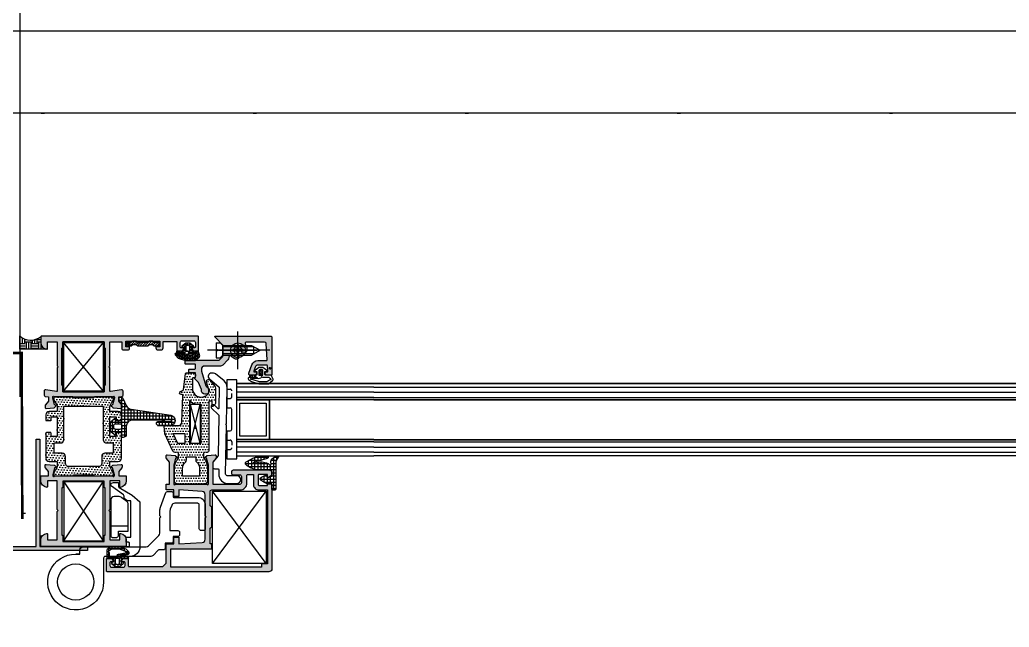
# Model space of a CAD drawing. Header units: inches. Extents: x 21 to 32698, y 13 to 3712.
# Drawn here: x 9465.72 to 9495.81, y 2566.44 to 2584.93 of the extents above; entities that cross this region are included whole.
import ezdxf

# ---------------------------------------------------------------- set-up
doc = ezdxf.new("R2010")
doc.units = ezdxf.units.IN
doc.header["$MEASUREMENT"] = 0
doc.set_wipeout_variables(frame=1)
for name, pattern in [('ACANSTGB', [0.354331, 0.15748, -0.03937, 0.03937, -0.03937, 0.03937, -0.03937]), ('AM_ISO08W050', [18, 12, -1.5, 3, -1.5]), ('AM_ISO08W050x2', [9, 6, -0.75, 1.5, -0.75]), ('DOT', [6.35, 0, -6.35]), ('HIDDEN', [9.525, 6.35, -3.175]), ('IMPORT-HIDDEN2', [47.625, 31.75, -15.875])]:
    doc.linetypes.add(name, pattern=pattern)
for name, color, linetype, lineweight in [('Z_MİM_-KM-BEAM-RAY', 8, 'DOT', 25), ('Z_MİM_-KM-GLAZ', 8, 'Continuous', 25), ('Z_MİM_-KM-RAY-1', 8, 'IMPORT-HIDDEN2', 25), ('Z_MİM_-KM-WALL-PL', 8, 'Continuous', 25), ('Z_MİM_-KM-WALL-PLASTER', 8, 'Continuous', 25), ('Z_MİM_1', 8, 'Continuous', 25), ('Z_MİM_aksesuar_k', 8, 'Continuous', 25), ('Z_MİM_AM_4N', 8, 'Continuous', 25), ('Z_MİM_AM_7N', 8, 'AM_ISO08W050', 25), ('Z_MİM_fitiller_k', 8, 'Continuous', 25), ('Z_MİM_hatch_k', 8, 'Continuous', 25), ('Z_MİM_mennteşe_k', 8, 'Continuous', 25), ('Z_MİM_MYM_MEMBRAN_', 8, 'HIDDEN', 25), ('Z_MİM_PROFIL', 8, 'Continuous', 25), ('Z_MİM_yazı_numara_k', 8, 'Continuous', 25)]:
    doc.layers.add(name, color=color, linetype=linetype, lineweight=lineweight)

# ---------------------------------------------------------------- blocks, each defined once
blk = doc.blocks.new('*U77')
blk.add_wipeout([(160, -25), (160, 16.5), (0, 16.5), (0, -25)])
h = blk.add_hatch()
h.set_pattern_fill('EARTH', color=256, scale=0.03, angle=-90)
h.set_pattern_definition([(270, (-66260.89363, 147327.28475), (0.1905, -0.1905), [0.1905, -0.1905]), (270, (-66260.82219, 147327.28475), (0.1905, -0.1905), [0.1905, -0.1905]), (270, (-66260.75075, 147327.28475), (0.1905, -0.1905), [0.1905, -0.1905]), (360, (-66260.72694, 147327.26094), (0.1905, 0.1905), [0.1905, -0.1905]), (360, (-66260.72694, 147327.1895), (0.1905, 0.1905), [0.1905, -0.1905]), (360, (-66260.72694, 147327.11806), (0.1905, 0.1905), [0.1905, -0.1905])])
edge = h.paths.add_edge_path()
edge.add_arc((4.662, -6.804), 0.02, 135, 180)
edge.add_line((4.642, -6.804), (4.642, -6.986))
edge.add_arc((4.842, -6.986), 0.2, 180, 255.6877)
edge.add_line((4.793, -7.179), (4.003, -7.179))
edge.add_line((4.003, -7.179), (4.003, -6.777))
edge.add_arc((4.333, -6.426), 0.482, 226.819, 310.9162)
h = blk.add_hatch()
h.set_pattern_fill('ANSI31', color=256, scale=0.016667, angle=90, style=0)
h.set_pattern_definition([(225, (53.624715, 43.97109), (-0.037417734, 0.037417734), [])])
h.paths.add_polyline_path([(7.242, -6.979), (7.242, -7.079), (7.392, -7.079), (7.442, -7.039), (7.542, -7.039), (7.592, -7.079), (7.892, -7.079), (7.942, -7.039), (8.042, -7.039), (8.092, -7.079), (8.242, -7.079), (8.242, -6.979), (8.092, -6.979), (8.042, -6.939), (7.942, -6.939), (7.892, -6.979), (7.592, -6.979), (7.542, -6.939), (7.442, -6.939), (7.392, -6.979)])
at = {"layer": 'Z_MİM_fitiller_k'}
h = blk.add_hatch(dxfattribs=at)
h.set_pattern_fill('NET', color=256, scale=0.03, style=0)
h.set_pattern_definition([(360, (-28.46501, -112.98879), (0, 0.09525), []), (90, (-28.46501, -112.98879), (-0.09525, 0), [])])
h.paths.add_polyline_path([(8.593, -9.192, -0.938467), (8.568, -9.504), (8.221, -9.504, -1), (8.221, -9.377), (8.411, -9.357), (8.586, -9.375, 1.05449), (8.592, -9.316), (8.41, -9.335, -0.025541), (8.39, -9.336), (7.442, -9.336, 0.414214), (7.242, -9.536), (7.242, -9.765, -0.414214), (7.142, -9.865), (7.112, -9.865, -0.414214), (7.092, -9.845), (7.092, -9.735, 0.392414), (7.074, -9.715, 0.010057), (7.072, -9.714), (6.952, -9.714, 0.079637), (6.946, -9.715), (6.912, -9.715), (6.912, -9.766, -0.612814), (6.881, -9.783), (6.797, -9.712, -0.219402), (6.762, -9.636), (6.762, -9.433, -0.219402), (6.797, -9.357), (6.881, -9.286, -0.612814), (6.912, -9.302), (6.912, -9.353), (6.946, -9.353, 0.07964), (6.952, -9.354), (7.072, -9.354, 0.414214), (7.092, -9.334), (7.092, -8.983, 0.317837), (7.112, -8.954), (7.112, -8.895, 0.175452), (7.105, -8.876), (7.092, -8.86), (7.092, -8.858, 0.175452), (7.069, -8.794), (7.027, -8.743, -0.175452), (7.022, -8.73), (7.022, -8.656, -0.414214), (7.042, -8.636), (7.057, -8.636, -0.293333), (7.148, -8.694), (7.239, -8.893, 0.252372), (7.391, -9.007)])
h.paths.add_polyline_path([(7.037, -9.447), (6.925, -9.447, 0.414213), (6.86, -9.512), (6.86, -9.512), (6.86, -9.556, 0.414214), (6.925, -9.621), (7.037, -9.621, 0.414213), (7.102, -9.556), (7.102, -9.512, 0.414214)], flags=16)
h = blk.add_hatch(dxfattribs=at)
h.set_pattern_fill('NET', color=256, scale=0.03, style=0)
h.set_pattern_definition([(360, (-59.56336, -46.80462), (0, 0.09525), []), (90, (-59.56336, -46.80462), (-0.09525, 0), [])])
h.paths.add_polyline_path([(11.504, -10.64, -0.136845), (11.596, -10.695, 0.776158), (11.647, -10.667, -0.177279), (11.659, -10.53), (11.799, -10.427, -0.088217), (11.805, -10.424), (11.816, -10.424, -0.033998), (11.818, -10.425), (11.856, -10.442, -0.452425), (11.865, -10.47), (11.792, -10.59), (11.792, -11.414, -0.414214), (11.732, -11.474), (11.692, -11.474, -0.414214), (11.672, -11.454), (11.672, -11.274), (11.518, -11.274, -0.131652), (11.508, -11.272), (11.345, -11.178, -0.604052), (11.35, -11.072), (11.473, -11.013, -0.442426), (11.501, -11.024), (11.523, -11.087, 0.440011), (11.551, -11.098), (11.661, -11.047, 0.291473), (11.672, -11.029), (11.672, -10.874, 0.414214), (11.652, -10.854), (11.226, -10.854, -0.046127), (11.207, -10.853, -0.130851), (10.887, -10.7, -0.464272), (10.887, -10.608), (11.021, -10.532, -0.11389), (11.322, -10.44), (11.519, -10.426, -0.874771), (11.535, -10.504), (11.115, -10.629, 2.027799), (11.119, -10.649), (11.326, -10.612, -0.109518), (11.412, -10.616)])
at = {"layer": 'Z_MİM_hatch_k'}
h = blk.add_hatch(dxfattribs=at)
h.set_pattern_fill('NET3', color=256, scale=0.025, angle=90, style=0)
h.set_pattern_definition([(90, (-377.95019, -41.75843), (-0.079375, 0), []), (150, (-377.95019, -41.75843), (-0.0396875, -0.068740766), []), (210, (-377.95019, -41.75843), (0.0396875, -0.068740766), [])])
h.paths.add_polyline_path([(9.332, -7.521), (9.039, -7.523), (8.817, -7.449), (8.731, -7.359, -1.195775), (8.788, -7.298, -0.242322), (8.767, -7.257, -0.414214), (8.787, -7.237), (8.987, -7.237), (8.987, -7.127), (8.947, -7.127, -0.715976), (8.935, -7.091), (9.052, -7.001, -0.165518), (9.064, -6.997), (9.161, -6.997, -0.165518), (9.173, -7.001), (9.289, -7.091, -0.715976), (9.277, -7.127), (9.237, -7.127), (9.237, -7.237), (9.417, -7.237, -0.414214), (9.437, -7.257), (9.474, -7.38, -0.230034), (9.454, -7.42)])
h.paths.add_polyline_path([(9.071, -7.335, -2.287639), (9.152, -7.293, 0.664495), (9.118, -7.307), (9.118, -7.328, -0.376032)], flags=16)
h.paths.add_polyline_path([(9.085, -7.066), (9.047, -7.09), (9.047, -7.237), (9.177, -7.237), (9.177, -7.09), (9.139, -7.066, 0.292354)], flags=16)
h = blk.add_hatch(dxfattribs=at)
h.set_pattern_fill('NET3', color=256, scale=0.025, angle=90, style=0)
h.set_pattern_definition([(90, (-378.75496, -42.79575), (-0.079375, 0), []), (150, (-378.75496, -42.79575), (-0.0396875, -0.068740766), []), (210, (-378.75496, -42.79575), (0.0396875, -0.068740766), [])])
h.paths.add_polyline_path([(11.009, -7.974), (11.205, -7.994, -1.101917), (11.2, -8.044), (11.036, -8.044, -0.411763), (10.989, -7.994, -0.405658)])
h.paths.add_polyline_path([(11.522, -8.16, 0.177462), (11.554, -8.148), (11.589, -8.118, -0.135959), (11.637, -8.103, 1.955512), (11.635, -8.095), (11.633, -8.092, -0.633838), (11.643, -8.095, -0.463847), (11.641, -8.103, 0.146482), (11.589, -8.118), (11.54, -8.16)], flags=17)
h.paths.add_polyline_path([(11.307, -7.803), (11.269, -7.828), (11.269, -7.974), (11.399, -7.974), (11.399, -7.828), (11.361, -7.803, 0.292354)], flags=17)
h = blk.add_hatch(dxfattribs=at)
h.set_pattern_fill('DOTS', color=256, scale=0.05, style=0)
h.set_pattern_definition([(360, (-34.548796, -103.00683), (0.0396875, 0.079375), [0, -0.079375])])
h.paths.add_polyline_path([(9.712, -11.184, -0.414214), (9.612, -11.284), (8.812, -11.284, -0.414214), (8.712, -11.184), (8.712, -10.814, -0.178739), (8.832, -10.489), (8.832, -10.326), (8.697, -10.314, -0.267949), (8.656, -10.286), (8.41, -9.758), (8.394, -9.526, -0.434812), (8.414, -9.504), (8.929, -9.504), (8.932, -9.411, 0.017432), (8.932, -9.404), (8.961, -8.587, 0.450467), (8.941, -8.564), (8.911, -8.564, -0.791418), (8.888, -8.47), (8.981, -8.423), (9.042, -7.922, -0.378866), (9.062, -7.904), (9.292, -7.904, -1.732051), (9.249, -7.979, 0.300347), (9.252, -8.034), (9.252, -8.328, 0.891613), (9.766, -8.476), (9.681, -8.181, -0.810647), (9.784, -8.126), (9.929, -8.298, -0.176327), (9.952, -8.362), (9.952, -8.764), (9.752, -8.764), (9.752, -10.266, -0.388879), (9.707, -10.316), (9.592, -10.326), (9.592, -10.489, -0.178739), (9.712, -10.814)])
h.paths.add_polyline_path([(9.352, -10.454), (9.352, -10.595, -0.255924), (9.472, -10.814), (9.472, -11.044), (8.952, -11.044), (8.952, -10.814, -0.255924), (9.072, -10.595), (9.072, -10.454)], flags=16)
h.paths.add_polyline_path([(9.512, -10.054), (9.512, -8.854), (9.355, -8.854, -0.105295), (9.172, -8.746), (9.172, -10.054)], flags=16)
h.paths.add_polyline_path([(9.022, -10.054), (9.022, -9.744), (8.669, -9.744), (8.813, -10.054)], flags=16)
h = blk.add_hatch(dxfattribs=at)
h.set_pattern_fill('DOTS', color=256, scale=0.05, angle=60, style=0)
h.set_pattern_definition([(60, (-465.87709, -90.20844), (-0.048897016, 0.074057883), [0, -0.079375])])
h.paths.add_polyline_path([(6.848, -10.951, -0.131652), (6.852, -10.966), (6.852, -10.994, -0.414214), (6.812, -11.034), (6.272, -11.034), (6.242, -11.004), (5.642, -11.004), (5.612, -11.034), (5.072, -11.034, -0.414214), (5.032, -10.994), (5.032, -10.966, -0.131652), (5.036, -10.951), (5.092, -10.854), (5.126, -10.795, 0.131652), (5.142, -10.735), (5.142, -10.614, 0.414214), (5.122, -10.594), (4.892, -10.594, -0.414214), (4.792, -10.494), (4.792, -9.75, -0.236068), (4.812, -9.714), (4.932, -9.714, -0.414214), (4.952, -9.734), (4.952, -9.834), (5.142, -9.834), (5.142, -9.534), (5.142, -9.234), (4.952, -9.234), (4.952, -9.334, -0.414214), (4.932, -9.354), (4.812, -9.354, -0.414214), (4.792, -9.334), (4.792, -9.174, -0.414214), (4.892, -9.074), (5.122, -9.074, 0.414214), (5.142, -9.054), (5.142, -8.934, 0.131652), (5.126, -8.874), (5.092, -8.814), (5.036, -8.718, -0.131652), (5.032, -8.703), (5.032, -8.674, -0.414214), (5.072, -8.634), (5.612, -8.634), (5.642, -8.664), (6.242, -8.664), (6.272, -8.634), (6.812, -8.634, -0.414214), (6.852, -8.674), (6.852, -8.703, -0.131652), (6.848, -8.718), (6.793, -8.814), (6.758, -8.874, 0.131652), (6.742, -8.934), (6.742, -9.054, 0.414214), (6.762, -9.074), (6.992, -9.074, -0.414214), (7.092, -9.174), (7.092, -9.334, -0.414214), (7.072, -9.354), (6.952, -9.354, -0.414214), (6.932, -9.334), (6.932, -9.234), (6.742, -9.234), (6.742, -9.534), (6.742, -9.834), (6.932, -9.834), (6.932, -9.734, -0.414214), (6.952, -9.714), (7.072, -9.714, -0.236068), (7.092, -9.75), (7.092, -10.494, -0.414214), (6.992, -10.594), (6.762, -10.594, 0.414214), (6.742, -10.614), (6.742, -10.735, 0.131652), (6.758, -10.795), (6.793, -10.854)])
h.paths.add_polyline_path([(6.392, -10.754, 0.414214), (6.492, -10.654), (6.492, -10.444, -0.414214), (6.592, -10.344), (6.822, -10.344, 0.414214), (6.842, -10.324), (6.842, -10.054, 0.414214), (6.822, -10.034), (6.642, -10.034, -0.414214), (6.542, -9.934), (6.542, -8.934, 0.414214), (6.522, -8.914), (5.362, -8.914, 0.414214), (5.342, -8.934), (5.342, -9.934, -0.414214), (5.242, -10.034), (5.062, -10.034, 0.414214), (5.042, -10.054), (5.042, -10.324, 0.414214), (5.062, -10.344), (5.292, -10.344, -0.414214), (5.392, -10.444), (5.392, -10.654, 0.414214), (5.492, -10.754)], flags=16)
h = blk.add_hatch(color=256, dxfattribs=at)
h.paths.add_polyline_path([(8.452, -11.444, 0.414214), (8.472, -11.464), (8.692, -11.464), (8.692, -11.664), (8.842, -11.664), (8.842, -11.464), (9.549, -11.509, -0.396047), (9.642, -11.608), (9.642, -12.254), (9.672, -12.284), (9.642, -12.314), (9.642, -12.96, -0.396047), (9.549, -13.06), (8.842, -13.104), (8.842, -12.904), (8.692, -12.904), (8.692, -13.104), (8.472, -13.104, 0.414214), (8.452, -13.124), (8.452, -13.694), (8.365, -13.782, -0.200592), (8.336, -13.794), (7.322, -13.794, -0.414214), (7.302, -13.774), (7.302, -13.554), (7.166, -13.554, 0.312902), (7.119, -13.587), (7.104, -13.627, 0.523343), (7.122, -13.654), (7.182, -13.654, -0.414214), (7.202, -13.674), (7.202, -13.764, -0.414214), (7.152, -13.814), (6.792, -13.814, -0.414214), (6.742, -13.764), (6.742, -13.674, -0.414214), (6.762, -13.654), (6.822, -13.654, 0.523343), (6.841, -13.627), (6.826, -13.587, 0.312902), (6.779, -13.554), (6.667, -13.554), (6.642, -13.554), (6.642, -13.934, 0.414214), (6.662, -13.954), (11.572, -13.954, 0.414214), (11.672, -13.854), (11.672, -11.294, 0.414214), (11.652, -11.274), (11.552, -11.274, 0.414214), (11.532, -11.294), (11.532, -11.324), (11.272, -11.324, -0.414214), (11.252, -11.304), (11.252, -11.014, -0.414214), (11.272, -10.994), (11.532, -10.994), (11.532, -11.064, 0.57735), (11.562, -11.082), (11.662, -11.024, 0.267949), (11.672, -11.007), (11.672, -10.954, 0.414214), (11.572, -10.854), (10.502, -10.854, 0.414214), (10.452, -10.904), (10.452, -10.964, 0.414214), (10.502, -11.014), (10.702, -11.014, -0.414214), (10.752, -11.064), (10.752, -11.234, -0.414214), (10.702, -11.284), (9.872, -11.284), (9.872, -10.614), (9.965, -10.503, 0.175452), (9.972, -10.484), (9.972, -10.424, 0.440011), (9.94, -10.395), (9.699, -10.416, 0.176327), (9.687, -10.421), (9.648, -10.46, 0.573146), (9.657, -10.494), (9.685, -10.501), (9.742, -10.714), (9.742, -11.274, -0.843039), (9.684, -11.284), (8.741, -11.284, -0.843039), (8.682, -11.274), (8.682, -10.714), (8.739, -10.501), (8.768, -10.494, 0.573146), (8.777, -10.46), (8.738, -10.421, 0.176327), (8.725, -10.416), (8.485, -10.395, 0.440011), (8.452, -10.424), (8.452, -10.484, 0.175452), (8.459, -10.503), (8.552, -10.614), (8.552, -11.284), (8.472, -11.284, 0.414214), (8.452, -11.304)])
h.paths.add_polyline_path([(11.532, -11.464), (11.532, -13.714), (11.352, -13.714), (11.352, -13.814), (8.592, -13.814), (8.592, -13.254), (9.792, -13.254), (9.842, -13.254), (9.842, -13.104), (9.792, -13.104), (9.792, -12.624), (9.842, -12.584), (9.842, -11.984), (9.792, -11.944), (9.792, -11.514, -0.414214), (9.842, -11.464), (10.702, -11.464, 0.414214), (10.912, -11.254), (10.912, -11.014, -0.414214), (10.932, -10.994), (11.112, -10.994), (11.112, -11.304, 0.414214), (11.272, -11.464)], flags=16)
h = blk.add_hatch(dxfattribs=at)
h.set_pattern_fill('NET', color=256, scale=0.03, style=0)
h.set_pattern_definition([(360, (-58.47937, -43.57952), (0, 0.09525), []), (90, (-58.47937, -43.57952), (-0.09525, 0), [])])
h.paths.add_polyline_path([(7.093, -13.469), (7.288, -13.432, 0.594487), (7.315, -13.349), (7.236, -13.265), (7.044, -13.199), (6.752, -13.201), (6.663, -13.277, 0.218314), (6.646, -13.315), (6.646, -13.534, 0.414214), (6.666, -13.554), (6.826, -13.554, -0.414214), (6.846, -13.574), (6.846, -13.665), (6.806, -13.665, 0.715976), (6.794, -13.701), (6.91, -13.79, 0.165518), (6.923, -13.794), (7.019, -13.794, 0.165518), (7.032, -13.79), (7.148, -13.701, 0.715976), (7.136, -13.665), (7.096, -13.665), (7.096, -13.574, -0.414214), (7.116, -13.554), (7.296, -13.554, 0.414214), (7.316, -13.534, 0.414214), (7.266, -13.484), (7.105, -13.484, 0.196262), (7.07, -13.499, -1.871962), (7.064, -13.466, 0.148726)])
h.paths.add_polyline_path([(6.906, -13.574), (6.906, -13.69, 0.255859), (6.915, -13.707), (6.944, -13.725, 0.292354), (6.998, -13.725), (7.027, -13.707, 0.255859), (7.036, -13.69), (7.036, -13.574, 0.414214), (7.016, -13.554), (6.926, -13.554, 0.414214)], flags=16)
h.paths.add_polyline_path([(6.897, -13.484, -0.196262), (6.932, -13.499, 0.664495), (6.966, -13.484), (6.966, -13.463, -0.360529), (7.006, -13.414), (7.205, -13.377, -0.267949), (7.224, -13.383, 1.211391), (7.249, -13.352), (7.197, -13.326), (7.032, -13.269), (6.796, -13.271, 0.177462), (6.764, -13.283), (6.747, -13.297, -0.175046), (6.716, -13.309, 0.629075), (6.704, -13.334, -0.175045), (6.716, -13.366), (6.716, -13.484)], flags=16)
at = {"layer": 'Z_MİM_PROFIL'}
h = blk.add_hatch(color=256, dxfattribs=at)
h.paths.add_polyline_path([(4.842, -7.164, -0.447214), (4.82, -7.184, -0.381966), (4.642, -6.986), (4.642, -6.804, -0.414214), (4.662, -6.784), (9.422, -6.784, -0.414214), (9.442, -6.804), (9.442, -7.234), (9.306, -7.234, -0.746966), (9.278, -7.142, 0.236898), (9.262, -7.134), (9.342, -7.134), (9.342, -6.924), (8.882, -6.924), (8.882, -7.134), (8.962, -7.134, -4.221222), (8.946, -7.142, -0.746966), (8.919, -7.234), (8.782, -7.234), (8.782, -6.944), (8.362, -6.944), (8.362, -7.144, -0.742955), (8.252, -7.178, -1.074745), (8.158, -7.104), (8.262, -7.104), (8.262, -6.934), (7.222, -6.934), (7.222, -7.104), (7.327, -7.104, -0.648232), (7.282, -7.204), (7.162, -7.204, -0.414214), (7.102, -7.144), (7.102, -6.954), (6.742, -6.954), (6.742, -7.684), (6.712, -7.714), (6.742, -7.744), (6.742, -8.473), (7.096, -8.417, -0.461006), (7.142, -8.457), (7.142, -8.578, -0.368919), (7.109, -8.618), (7.012, -8.633), (7.012, -8.764), (7.105, -8.876, -0.697699), (7.077, -8.925, -1.138359), (7.08, -8.984), (6.839, -8.963, -0.176327), (6.827, -8.957), (6.809, -8.939), (6.89, -8.634), (6.881, -8.634, 0.707107), (6.824, -8.634), (5.942, -8.634), (5.061, -8.634, 0.843039), (5.002, -8.644), (5.002, -8.664), (5.076, -8.939), (5.058, -8.957, -0.176327), (5.045, -8.963), (4.805, -8.984, -1.138359), (4.807, -8.925, -0.697699), (4.779, -8.876), (4.872, -8.764), (4.872, -8.633), (4.776, -8.618, -0.368919), (4.742, -8.578), (4.742, -8.457, -0.461006), (4.789, -8.417), (5.142, -8.473), (5.142, -7.744), (5.172, -7.714), (5.142, -7.684), (5.142, -6.954), (4.842, -6.954)])
h.paths.add_polyline_path([(6.572, -8.474), (6.572, -8.274), (6.602, -8.274), (6.602, -7.154), (6.572, -7.154), (6.572, -6.954), (5.942, -6.954), (5.312, -6.954), (5.312, -7.154), (5.282, -7.154), (5.282, -8.274), (5.312, -8.274), (5.312, -8.474), (5.942, -8.474)], flags=16)
for points in [[(10.179, -7.055), (9.943, -6.819, -0.668179), (9.957, -6.784), (11.644, -6.784, -0.414214), (11.664, -6.804), (11.664, -7.974), (11.527, -7.974, -0.479475), (11.478, -7.914, -0.732886), (11.509, -7.869, 0.684518), (11.543, -7.853), (11.534, -7.664), (11.253, -7.664, 0.315299), (11.159, -7.73), (11.117, -7.848, 0.520567), (11.135, -7.874), (11.184, -7.874, -0.523343), (11.203, -7.901, -0.743381), (11.141, -7.974), (11.014, -7.974, -0.520567), (10.967, -7.907), (11.059, -7.656, -0.315299), (11.246, -7.524), (11.526, -7.524), (11.499, -7.012, 0.39896), (11.449, -6.964), (10.906, -6.964, 0.616747), (10.865, -7.044, -0.084286), (10.909, -7.129, -0.199477), (10.905, -7.167, -0.563498), (10.798, -7.301, -0.572963), (10.751, -7.25, 2.811597), (10.625, -7.334, -0.341999), (10.661, -7.367, -0.6163), (10.577, -7.483, -0.159853), (10.429, -7.395, 0.693564), (10.359, -7.421), (10.359, -7.438, -0.198912), (10.33, -7.509), (10.174, -7.665, -0.198942), (10.103, -7.694), (9.624, -7.694, 0.414217), (9.524, -7.794), (9.524, -7.831), (9.663, -8.315, -2.49922), (9.529, -8.413), (9.434, -8.19), (9.328, -8.083, -0.414214), (9.328, -8.055), (9.344, -8.039), (9.344, -7.904), (9.164, -7.904, -0.41418), (9.144, -7.884), (9.144, -7.804, -0.414214), (9.164, -7.784), (9.344, -7.784), (9.344, -7.634), (9.049, -7.634, -0.414214), (9.029, -7.614), (9.029, -7.534, -0.414214), (9.049, -7.514), (10.07, -7.514), (10.179, -7.405), (10.179, -7.236), (10.2, -7.214), (10.179, -7.193)], [(6.056, -13.184), (6.056, -13.304), (3.056, -13.304), (3.056, -12.904), (3.176, -12.904), (3.176, -13.184), (4.496, -13.184), (4.496, -9.923), (4.616, -9.923), (4.616, -13.184)]]:
    blk.add_hatch(color=256, dxfattribs=at).paths.add_polyline_path(points)
h = blk.add_hatch(color=256, dxfattribs=at)
h.paths.add_polyline_path([(4.662, -13.184, -0.414214), (4.642, -13.164), (4.642, -12.983, -0.381966), (4.82, -12.785, -0.447214), (4.842, -12.804), (4.842, -12.984), (5.142, -12.984), (5.142, -12.114), (5.172, -12.084), (5.142, -12.054), (5.142, -11.184), (4.842, -11.184), (4.842, -11.364, -0.447214), (4.82, -11.384, -0.381966), (4.642, -11.186), (4.642, -11.034), (4.872, -11.034), (4.872, -10.904), (4.779, -10.793, -0.697699), (4.807, -10.744, -1.138359), (4.805, -10.685), (5.045, -10.706, -0.176327), (5.058, -10.711), (5.076, -10.73), (4.994, -11.034), (5.004, -11.034, 0.707107), (5.061, -11.034), (5.942, -11.034), (6.824, -11.034, 0.843039), (6.882, -11.024), (6.882, -11.004), (6.809, -10.73), (6.827, -10.711, -0.176327), (6.839, -10.706), (7.08, -10.685, -1.138359), (7.077, -10.744, -0.697699), (7.105, -10.793), (7.012, -10.904), (7.012, -11.034), (7.242, -11.034), (7.242, -11.186, -0.381966), (7.065, -11.384, -0.447214), (7.042, -11.364), (7.042, -11.184), (6.742, -11.184), (6.742, -12.054), (6.712, -12.084), (6.742, -12.114), (6.742, -12.984), (7.042, -12.984), (7.042, -12.804, -0.447214), (7.065, -12.785, -0.381966), (7.242, -12.983), (7.242, -13.164, -0.414214), (7.222, -13.184), (5.942, -13.184)])
h.paths.add_polyline_path([(5.312, -11.194), (5.942, -11.194), (6.572, -11.194), (6.572, -11.394), (6.602, -11.394), (6.602, -12.834), (6.572, -12.834), (6.572, -13.034), (5.942, -13.034), (5.312, -13.034), (5.312, -12.834), (5.282, -12.834), (5.282, -11.394), (5.312, -11.394)], flags=16)
at = {"layer": 'Z_MİM_yazı_numara_k'}
h = blk.add_hatch(dxfattribs=at)
h.set_pattern_fill('LINE', color=256, scale=0.0375, angle=45, style=0)
h.set_pattern_definition([(45, (82.771095, -25.493751), (-0.00331456304, 0.00331456304), [])])
edge = h.paths.add_edge_path()
edge.add_arc((7.32, -7.034), 0.0271, 0, 360)
h = blk.add_hatch(dxfattribs=at)
h.set_pattern_fill('LINE', color=256, scale=0.0375, angle=45, style=0)
h.set_pattern_definition([(45, (87.064106, -24.7662816), (-0.00331456304, 0.00331456304), [])])
edge = h.paths.add_edge_path()
edge.add_arc((11.613, -7.761), 0.0271, 0, 360)
h = blk.add_hatch(dxfattribs=at)
h.set_pattern_fill('LINE', color=256, scale=0.0375, angle=45, style=0)
h.set_pattern_definition([(45, (84.784276, -22.961216), (-0.00331456304, 0.00331456304), [])])
edge = h.paths.add_edge_path()
edge.add_arc((9.333, -9.566), 0.0271, 0, 360)
for p, q in [((9.979, -6.989), (10.099, -6.989)), ((9.979, -6.989), (9.979, -7.439)), ((10.063, -7.214), (9.979, -7.189)), ((10.063, -7.214), (9.979, -7.24)), ((10.179, -7.069), (10.099, -6.989)), ((10.179, -7.069), (11.049, -7.069)), ((10.179, -7.069), (10.179, -7.359)), ((10.477, -7.189), (10.477, -7.24)), ((10.611, -7.189), (10.477, -7.189)), ((10.662, -7.054), (10.611, -7.054)), ((10.611, -7.189), (10.611, -7.054)), ((10.662, -7.189), (10.662, -7.054)), ((10.797, -7.189), (10.662, -7.189)), ((10.797, -7.189), (10.797, -7.24)), ((11.049, -7.069), (11.309, -7.214)), ((11.049, -7.359), (11.309, -7.214)), ((9.979, -7.439), (10.099, -7.439)), ((10.179, -7.359), (10.099, -7.439)), ((10.179, -7.359), (11.049, -7.359)), ((10.611, -7.24), (10.477, -7.24)), ((10.611, -7.374), (10.611, -7.24)), ((10.662, -7.374), (10.611, -7.374)), ((10.662, -7.374), (10.662, -7.24)), ((10.797, -7.24), (10.662, -7.24)), ((10.299, -8.964), (10.399, -8.964)), ((10.449, -9.614), (10.449, -9.014)), ((10.299, -9.664), (10.399, -9.664))]:
    blk.add_line(p, q)
at = {"linetype": 'ACANSTGB', "ltscale": 0.01}
for p, q in [((10.299, -8.399), (10.399, -8.399)), ((10.299, -8.679), (10.399, -8.679)), ((10.449, -8.629), (10.449, -8.449)), ((10.299, -9.949), (10.399, -9.949)), ((10.299, -10.229), (10.399, -10.229)), ((10.449, -9.999), (10.449, -10.179))]:
    blk.add_line(p, q, dxfattribs=at)
for points in [[(4.648, -6.79, 0.198912), (4.642, -6.804), (4.642, -6.986, 0.342804), (4.793, -7.179), (4.003, -7.179), (4.003, -6.777, 0.384351)], [(6.812, -11.034, 0.414214), (6.852, -10.994), (6.852, -10.966, 0.131652), (6.848, -10.951), (6.793, -10.854), (6.758, -10.795, -0.131652), (6.742, -10.735), (6.742, -10.614, -0.414214), (6.762, -10.594), (6.992, -10.594, 0.414214), (7.092, -10.494), (7.092, -9.75, 0.236068), (7.072, -9.714), (6.952, -9.714, 0.414214), (6.932, -9.734), (6.932, -9.834), (6.742, -9.834), (6.742, -9.534), (6.742, -9.234), (6.932, -9.234), (6.932, -9.334, 0.414214), (6.952, -9.354), (7.072, -9.354, 0.414214), (7.092, -9.334), (7.092, -9.174, 0.414214), (6.992, -9.074), (6.762, -9.074, -0.414214), (6.742, -9.054), (6.742, -8.934, -0.131652), (6.758, -8.874), (6.793, -8.814), (6.848, -8.718, 0.131652), (6.852, -8.703), (6.852, -8.674, 0.414214), (6.812, -8.634), (6.272, -8.634), (6.242, -8.664), (5.642, -8.664), (5.612, -8.634), (5.072, -8.634, 0.414214), (5.032, -8.674), (5.032, -8.703, 0.131652), (5.036, -8.718), (5.092, -8.814), (5.126, -8.874, -0.131652), (5.142, -8.934), (5.142, -9.054, -0.414214), (5.122, -9.074), (4.892, -9.074, 0.414214), (4.792, -9.174), (4.792, -9.334, 0.414214), (4.812, -9.354), (4.932, -9.354, 0.414214), (4.952, -9.334), (4.952, -9.234), (5.142, -9.234), (5.142, -9.534), (5.142, -9.834), (4.952, -9.834), (4.952, -9.734, 0.414214), (4.932, -9.714), (4.812, -9.714, 0.236068), (4.792, -9.75), (4.792, -10.494, 0.414214), (4.892, -10.594), (5.122, -10.594, -0.414214), (5.142, -10.614), (5.142, -10.735, -0.131652), (5.126, -10.795), (5.092, -10.854), (5.036, -10.951, 0.131652), (5.032, -10.966), (5.032, -10.994, 0.414214), (5.072, -11.034), (5.612, -11.034), (5.642, -11.004), (6.242, -11.004), (6.272, -11.034)], [(6.592, -10.344, 0.414214), (6.492, -10.444), (6.492, -10.654, -0.414214), (6.392, -10.754), (5.492, -10.754, -0.414214), (5.392, -10.654), (5.392, -10.444, 0.414214), (5.292, -10.344), (5.062, -10.344, -0.414214), (5.042, -10.324), (5.042, -10.054, -0.414214), (5.062, -10.034), (5.242, -10.034, 0.414214), (5.342, -9.934), (5.342, -8.934, -0.414214), (5.362, -8.914), (6.522, -8.914, -0.414214), (6.542, -8.934), (6.542, -9.934, 0.414214), (6.642, -10.034), (6.822, -10.034, -0.414214), (6.842, -10.054), (6.842, -10.324, -0.414214), (6.822, -10.344)]]:
    blk.add_lwpolyline(points, format="xyb", close=True)
for points in [[(4.836, -7.179), (4.003, -7.179)], [(10.299, -9.664), (10.299, -10.514), (10.599, -10.514), (10.599, -8.114), (10.299, -8.114), (10.299, -8.964)]]:
    blk.add_lwpolyline(points)
for points in [[(6.572, -7.154), (6.602, -7.154), (6.602, -8.274), (6.572, -8.274), (6.572, -8.474), (5.942, -8.474), (5.312, -8.474), (5.312, -8.274), (5.282, -8.274), (5.282, -7.154), (5.312, -7.154), (5.312, -6.954), (5.942, -6.954), (6.572, -6.954)], [(7.592, -6.979), (7.542, -6.939), (7.442, -6.939), (7.392, -6.979), (7.242, -6.979), (7.242, -7.079), (7.392, -7.079), (7.442, -7.039), (7.542, -7.039), (7.592, -7.079), (7.892, -7.079), (7.942, -7.039), (8.042, -7.039), (8.092, -7.079), (8.242, -7.079), (8.242, -6.979), (8.092, -6.979), (8.042, -6.939), (7.942, -6.939), (7.892, -6.979)]]:
    blk.add_lwpolyline(points, close=True)
blk.add_circle((10.637, -7.214), 0.225)
for centre, radius, start, end in [((4.333, -6.426), 0.482, 226.361, 310.9162), ((10.399, -9.014), 0.05, 0, 90), ((10.399, -9.614), 0.05, 270, 0)]:
    blk.add_arc(centre, radius, start, end)
for centre, start, end in [((10.399, -8.449), 0, 90), ((10.399, -8.629), 270, 0), ((10.399, -9.999), 0, 90), ((10.399, -10.179), 270, 0)]:
    blk.add_arc(centre, 0.05, start, end, dxfattribs=at)
at = {"layer": 'Z_MİM_-KM-RAY-1', "ltscale": 0.15}
blk.add_line((160, 0), (0, 0), dxfattribs=at)
at = {"layer": 'Z_MİM_-KM-WALL-PLASTER', "ltscale": 1.5}
blk.add_lwpolyline([(0.503, 15), (4.003, 15), (4.003, -8.634)], dxfattribs=at)
at = {"layer": 'Z_MİM_1'}
for p, q in [((4.048, -12.169), (4.177, -12.169)), ((4.648, -12.873), (4.615, -12.851))]:
    blk.add_line(p, q, dxfattribs=at)
at = {"layer": 'Z_MİM_aksesuar_k'}
for p, q in [((6.552, -8.454), (5.332, -6.974)), ((5.332, -8.454), (6.552, -6.974)), ((5.332, -8.454), (6.552, -6.974)), ((6.552, -8.454), (5.332, -6.974)), ((10.599, -10.424), (10.599, -8.224)), ((14.772, -8.224), (10.599, -8.224)), ((10.599, -8.224), (14.772, -8.224)), ((14.772, -8.333), (10.599, -8.333)), ((14.772, -8.224), (74.256, -8.224)), ((74.256, -8.224), (14.772, -8.224)), ((14.772, -8.333), (74.256, -8.333)), ((14.772, -8.491), (10.599, -8.491)), ((14.772, -8.65), (10.599, -8.65)), ((14.772, -8.709), (10.599, -8.709)), ((14.772, -8.724), (10.599, -8.724)), ((11.595, -9.924), (11.595, -8.724)), ((14.772, -8.491), (74.256, -8.491)), ((14.772, -8.65), (74.256, -8.65)), ((14.772, -8.709), (74.256, -8.709)), ((14.772, -8.724), (74.256, -8.724)), ((9.192, -10.054), (9.492, -8.854)), ((9.492, -10.054), (9.192, -8.854)), ((14.772, -9.924), (10.599, -9.924)), ((14.772, -9.924), (74.256, -9.924)), ((14.772, -9.94), (10.599, -9.94)), ((14.772, -9.999), (10.599, -9.999)), ((14.772, -10.157), (10.599, -10.157)), ((14.772, -9.94), (74.256, -9.94)), ((14.772, -9.999), (74.256, -9.999)), ((14.772, -10.157), (74.256, -10.157)), ((14.772, -10.316), (10.599, -10.316)), ((10.599, -10.424), (14.772, -10.424)), ((14.772, -10.316), (74.256, -10.316)), ((74.256, -10.424), (14.772, -10.424)), ((5.342, -11.214), (6.542, -13.014)), ((5.342, -13.014), (6.542, -11.214)), ((9.868, -13.701), (11.498, -11.501)), ((11.498, -13.701), (9.868, -11.501))]:
    blk.add_line(p, q, dxfattribs=at)
for points in [[(5.332, -8.454), (6.552, -8.454), (6.552, -6.974), (5.332, -6.974)], [(6.552, -8.454), (5.332, -8.454), (5.332, -6.974), (6.552, -6.974)], [(11.595, -9.924), (10.599, -9.924), (10.599, -8.724), (11.595, -8.724)], [(9.192, -8.854), (9.492, -8.854), (9.492, -10.054), (9.192, -10.054)], [(11.495, -9.824), (10.699, -9.824), (10.699, -8.824), (11.495, -8.824)], [(5.342, -11.214), (5.342, -13.014), (6.542, -13.014), (6.542, -11.214)], [(11.498, -13.701), (9.868, -13.701), (9.868, -11.501), (11.498, -11.501)]]:
    blk.add_lwpolyline(points, close=True, dxfattribs=at)
at = {"layer": 'Z_MİM_AM_4N'}
for p, q in [((11.114, -7.105), (10.179, -7.105)), ((11.114, -7.105), (11.114, -7.323)), ((11.114, -7.323), (10.179, -7.323))]:
    blk.add_line(p, q, dxfattribs=at)
at = {"layer": 'Z_MİM_AM_7N', "linetype": 'AM_ISO08W050x2'}
for p, q in [((10.637, -7.789), (10.637, -6.639)), ((11.609, -7.214), (9.709, -7.214)), ((10.062, -7.214), (11.212, -7.214))]:
    blk.add_line(p, q, dxfattribs=at)
at = {"layer": 'Z_MİM_fitiller_k'}
for points in [[(9.237, -7.217), (9.237, -7.127), (9.277, -7.127, 0.715976), (9.289, -7.091), (9.173, -7.001, 0.165518), (9.161, -6.997), (9.064, -6.997, 0.165518), (9.052, -7.001), (8.935, -7.091, 0.715976), (8.947, -7.127), (8.987, -7.127), (8.987, -7.217, -0.414214), (8.967, -7.237), (8.787, -7.237, 0.414214), (8.767, -7.257, 0.414214), (8.817, -7.307), (8.993, -7.303, -0.117448), (9.009, -7.307, -0.400605), (8.99, -7.315, -0.053856), (8.961, -7.314, 0.000634), (8.96, -7.314), (8.764, -7.304, 0.770223), (8.738, -7.366), (8.817, -7.449), (9.039, -7.523), (9.332, -7.521), (9.456, -7.418, 0.218314), (9.474, -7.38), (9.437, -7.257, 0.414214), (9.417, -7.237), (9.257, -7.237, -0.414214)], [(9.139, -7.066, 0.292354), (9.085, -7.066), (9.056, -7.084, 0.255859), (9.047, -7.101), (9.047, -7.217, 0.414214), (9.067, -7.237), (9.157, -7.237, 0.414214), (9.177, -7.217), (9.177, -7.101, 0.255859), (9.168, -7.084)], [(8.812, -7.358), (8.857, -7.384), (9.051, -7.453), (9.287, -7.451, 0.177462), (9.319, -7.439), (9.336, -7.425, -0.076022), (9.404, -7.386, 0.346278), (9.415, -7.362, -0.000523), (9.415, -7.362, -0.025659), (9.404, -7.351), (9.367, -7.307), (9.187, -7.307, -0.196262), (9.152, -7.293, 0.664495), (9.118, -7.307), (9.118, -7.328, -0.376032), (9.071, -7.335), (8.85, -7.345, -0.219372), (8.829, -7.339, 1.523096)], [(11.459, -7.954), (11.459, -7.864), (11.499, -7.864, 0.715976), (11.511, -7.828), (11.394, -7.739, 0.165518), (11.382, -7.734), (11.285, -7.734, 0.165518), (11.273, -7.739), (11.157, -7.828, 0.715976), (11.169, -7.864), (11.209, -7.864), (11.209, -7.954, -0.414214), (11.189, -7.974), (11.009, -7.974, 0.414214), (10.989, -7.994, 0.423058), (11.039, -8.044), (11.2, -8.044, 0.196262), (11.219, -8.041, -0.661044), (11.211, -8.055, 0.148078), (11.182, -8.052, 0.000634), (11.182, -8.052), (10.986, -8.041, 0.770223), (10.959, -8.103), (11.052, -8.159), (11.274, -8.232), (11.566, -8.23), (11.691, -8.128, 0.218314), (11.708, -8.09), (11.659, -7.994, 0.414214), (11.639, -7.974), (11.479, -7.974, -0.414214)], [(11.361, -7.803, 0.292354), (11.307, -7.803), (11.278, -7.822, 0.255859), (11.269, -7.839), (11.269, -7.954, 0.414214), (11.289, -7.974), (11.379, -7.974, 0.414214), (11.399, -7.954), (11.399, -7.839, 0.255859), (11.39, -7.822)], [(11.034, -8.093), (11.085, -8.101), (11.285, -8.162), (11.522, -8.16, 0.177462), (11.554, -8.148), (11.57, -8.134, -0.203511), (11.637, -8.103, 0.732657), (11.643, -8.095, 0.410363), (11.636, -8.09, 0.416483), (11.628, -8.087), (11.589, -8.044), (11.408, -8.044, -0.196262), (11.373, -8.03, 0.664495), (11.339, -8.044), (11.331, -8.058, -0.219093), (11.257, -8.078), (11.094, -8.076, -0.13878), (11.035, -8.071, 1.356329)], [(8.221, -9.377), (8.411, -9.357), (8.586, -9.375, 1.05449), (8.592, -9.316), (8.411, -9.334, -0.026186), (8.39, -9.336), (7.442, -9.336, 0.414214), (7.242, -9.536), (7.242, -9.765, -0.414214), (7.142, -9.865), (7.112, -9.865, -0.414214), (7.092, -9.845), (7.092, -9.735, 0.414214), (7.072, -9.715), (6.912, -9.715), (6.912, -9.766, -0.612814), (6.881, -9.783), (6.797, -9.712, -0.219402), (6.762, -9.636), (6.762, -9.433, -0.219402), (6.797, -9.357), (6.881, -9.286, -0.612814), (6.912, -9.302), (6.912, -9.353), (7.072, -9.353, 0.414214), (7.092, -9.333), (7.092, -8.858, 0.175452), (7.069, -8.794), (7.027, -8.743, -0.175452), (7.022, -8.73), (7.022, -8.656, -0.414214), (7.042, -8.636), (7.057, -8.636, -0.293333), (7.148, -8.694), (7.239, -8.893, 0.252372), (7.391, -9.007), (8.593, -9.192, -0.938467), (8.568, -9.504), (8.221, -9.504, -1)], [(6.86, -9.512), (6.86, -9.512, -0.414213), (6.925, -9.447), (7.037, -9.447, -0.414214), (7.102, -9.512), (7.102, -9.556, -0.414213), (7.037, -9.621), (6.925, -9.621, -0.414214), (6.86, -9.556)], [(11.792, -11.414, -0.414214), (11.732, -11.474), (11.692, -11.474, -0.414214), (11.672, -11.454), (11.672, -11.274), (11.518, -11.274, -0.131652), (11.508, -11.272), (11.345, -11.178, -0.604052), (11.35, -11.072), (11.473, -11.013, -0.442426), (11.501, -11.024), (11.523, -11.087, 0.440011), (11.551, -11.098), (11.661, -11.047, 0.291473), (11.672, -11.029), (11.672, -10.874, 0.414214), (11.652, -10.854), (11.226, -10.854, -0.046127), (11.207, -10.853, -0.130851), (10.887, -10.7, -0.464272), (10.887, -10.608), (11.021, -10.532, -0.11389), (11.322, -10.44), (11.519, -10.426, -0.916331), (11.531, -10.505), (11.115, -10.629, 2.027799), (11.119, -10.649), (11.326, -10.612, -0.109518), (11.412, -10.616), (11.504, -10.64, -0.136845), (11.596, -10.695, 0.776158), (11.647, -10.667, -0.177279), (11.659, -10.53), (11.799, -10.427, -0.088217), (11.805, -10.424), (11.816, -10.424, -0.033998), (11.818, -10.425), (11.856, -10.442, -0.452425), (11.865, -10.47), (11.792, -10.59)], [(6.846, -13.574), (6.846, -13.665), (6.806, -13.665, 0.715976), (6.794, -13.701), (6.91, -13.79, 0.165518), (6.923, -13.794), (7.019, -13.794, 0.165518), (7.032, -13.79), (7.148, -13.701, 0.715976), (7.136, -13.665), (7.096, -13.665), (7.096, -13.574, -0.414214), (7.116, -13.554), (7.296, -13.554, 0.414214), (7.316, -13.534, 0.414214), (7.266, -13.484), (7.105, -13.484, 0.196262), (7.07, -13.499, -1.871962), (7.064, -13.466, 0.148078), (7.092, -13.469, 0.000634), (7.093, -13.469), (7.288, -13.432, 0.594487), (7.315, -13.349), (7.236, -13.265), (7.044, -13.199), (6.752, -13.201), (6.663, -13.277, 0.218314), (6.646, -13.315), (6.646, -13.534, 0.414214), (6.666, -13.554), (6.826, -13.554, -0.414214)], [(7.249, -13.352), (7.197, -13.326), (7.032, -13.269), (6.796, -13.271, 0.177462), (6.764, -13.283), (6.747, -13.297, -0.175046), (6.716, -13.309, 0.629806), (6.705, -13.334, -0.000523), (6.704, -13.334, -0.175045), (6.716, -13.366), (6.716, -13.484), (6.897, -13.484, -0.196262), (6.932, -13.499, 0.664495), (6.966, -13.484), (6.966, -13.463, -0.360529), (7.006, -13.414), (7.205, -13.377, -0.267949), (7.224, -13.383, 1.211391)], [(6.944, -13.725, 0.292354), (6.998, -13.725), (7.027, -13.707, 0.255859), (7.036, -13.69), (7.036, -13.574, 0.414214), (7.016, -13.554), (6.926, -13.554, 0.414214), (6.906, -13.574), (6.906, -13.69, 0.255859), (6.915, -13.707)]]:
    blk.add_lwpolyline(points, format="xyb", close=True, dxfattribs=at)
at = {"layer": 'Z_MİM_hatch_k'}
for points in [[(9.611, -10.324, 0.388879), (9.592, -10.344), (9.592, -10.482, 0.175046), (9.597, -10.495, -0.175046), (9.712, -10.814), (9.712, -11.184, -0.414214), (9.612, -11.284), (8.812, -11.284, -0.414214), (8.712, -11.184), (8.712, -10.814, -0.175046), (8.828, -10.495, 0.175046), (8.832, -10.482), (8.832, -10.344, 0.388879), (8.814, -10.324), (8.697, -10.314, -0.267949), (8.656, -10.286), (8.41, -9.758), (8.394, -9.526, -0.434812), (8.414, -9.504), (8.832, -9.504, 0.414214), (8.932, -9.404), (8.961, -8.587, 0.450467), (8.941, -8.564), (8.911, -8.564, -0.791418), (8.888, -8.47), (8.971, -8.428, 0.251345), (8.982, -8.413), (9.042, -7.922, -0.378866), (9.062, -7.904), (9.292, -7.904, -0.414214), (9.342, -7.954), (9.342, -8.004, -0.414214), (9.292, -8.054), (9.272, -8.054, 0.414214), (9.252, -8.074), (9.252, -8.407, 0.052578), (9.255, -8.428, 0.641753), (9.732, -8.535, 0.163753), (9.752, -8.474), (9.752, -8.436, 0.07045), (9.75, -8.422), (9.681, -8.181, -0.810647), (9.784, -8.126), (9.929, -8.298, -0.176327), (9.952, -8.362), (9.952, -8.832, -0.198912), (9.938, -8.867), (9.886, -8.919, -0.668179), (9.852, -8.904), (9.852, -8.764), (9.752, -8.764), (9.752, -10.266, -0.388879), (9.707, -10.316)], [(9.355, -8.854), (9.512, -8.854), (9.512, -10.054), (9.172, -10.054), (9.172, -8.746, 0.105295)], [(11.672, -11.294), (11.672, -13.854, -0.414214), (11.572, -13.954), (6.662, -13.954, -0.414214), (6.642, -13.934), (6.642, -13.554), (6.779, -13.554, -0.312902), (6.826, -13.587), (6.841, -13.627, -0.523343), (6.822, -13.654), (6.762, -13.654, 0.414214), (6.742, -13.674), (6.742, -13.764, 0.414214), (6.792, -13.814), (7.152, -13.814, 0.414214), (7.202, -13.764), (7.202, -13.674, 0.414214), (7.182, -13.654), (7.122, -13.654, -0.523343), (7.104, -13.627), (7.119, -13.587, -0.312902), (7.166, -13.554), (7.302, -13.554), (7.302, -13.774, 0.414214), (7.322, -13.794), (8.336, -13.794, 0.200592), (8.365, -13.782), (8.452, -13.694), (8.452, -13.124, -0.414214), (8.472, -13.104), (8.692, -13.104), (8.692, -12.904), (8.842, -12.904), (8.842, -13.104), (9.549, -13.06, 0.396047), (9.642, -12.96), (9.642, -12.314), (9.672, -12.284), (9.642, -12.254), (9.642, -11.608, 0.396047), (9.549, -11.509), (8.842, -11.464), (8.842, -11.664), (8.692, -11.664), (8.692, -11.464), (8.472, -11.464, -0.414214), (8.452, -11.444), (8.452, -11.304, -0.414214), (8.472, -11.284), (8.552, -11.284), (8.552, -10.614), (8.459, -10.503, -0.175452), (8.452, -10.484), (8.452, -10.424, -0.440011), (8.485, -10.395), (8.725, -10.416, -0.176327), (8.738, -10.421), (8.777, -10.46, -0.573146), (8.768, -10.494), (8.739, -10.501), (8.682, -10.714), (8.682, -11.274, 0.843039), (8.741, -11.284), (9.684, -11.284, 0.843039), (9.742, -11.274), (9.742, -10.714), (9.685, -10.501), (9.657, -10.494, -0.573146), (9.648, -10.46), (9.687, -10.421, -0.176327), (9.699, -10.416), (9.94, -10.395, -0.440011), (9.972, -10.424), (9.972, -10.484, -0.175452), (9.965, -10.503), (9.872, -10.614), (9.872, -11.284), (10.702, -11.284, 0.414214), (10.752, -11.234), (10.752, -11.064, 0.414214), (10.702, -11.014), (10.502, -11.014, -0.414214), (10.452, -10.964), (10.452, -10.904, -0.414214), (10.502, -10.854), (11.572, -10.854, -0.414214), (11.672, -10.954), (11.672, -11.007, -0.267949), (11.662, -11.024), (11.562, -11.082, -0.57735), (11.532, -11.064), (11.532, -10.994), (11.272, -10.994, 0.414214), (11.252, -11.014), (11.252, -11.304, 0.414214), (11.272, -11.324), (11.532, -11.324), (11.532, -11.294, -0.414214), (11.552, -11.274), (11.652, -11.274, -0.414214)], [(9.352, -10.454), (9.352, -10.546, 0.213422), (9.386, -10.621, -0.213422), (9.472, -10.814), (9.472, -11.044), (8.952, -11.044), (8.952, -10.814, -0.213422), (9.039, -10.621, 0.213422), (9.072, -10.546), (9.072, -10.454)], [(11.112, -11.304, 0.414214), (11.272, -11.464), (11.532, -11.464), (11.532, -13.714), (11.352, -13.714), (11.352, -13.814), (8.592, -13.814), (8.592, -13.254), (9.792, -13.254), (9.842, -13.254), (9.842, -13.104), (9.792, -13.104), (9.792, -12.624), (9.842, -12.584), (9.842, -11.984), (9.792, -11.944), (9.792, -11.514, -0.414214), (9.842, -11.464), (10.702, -11.464, 0.414214), (10.912, -11.254), (10.912, -11.014, -0.414214), (10.932, -10.994), (11.112, -10.994)], [(9.792, -11.514, -0.414214), (9.842, -11.464), (10.702, -11.464, 0.414214), (10.912, -11.254), (10.912, -11.014, -0.414214), (10.932, -10.994), (11.112, -10.994), (11.112, -11.304, 0.414214), (11.272, -11.464), (11.532, -11.464), (11.532, -13.714), (11.352, -13.714), (11.352, -13.814), (8.592, -13.814), (8.592, -13.254), (9.792, -13.254), (9.842, -13.254), (9.842, -13.104), (9.792, -13.104), (9.792, -12.624), (9.842, -12.584), (9.842, -11.984), (9.792, -11.944)], [(11.112, -11.304, 0.414214), (11.272, -11.464), (11.532, -11.464), (11.532, -13.714), (11.352, -13.714), (11.352, -13.814), (8.592, -13.814), (8.592, -13.254), (9.792, -13.254), (9.842, -13.254), (9.842, -13.104), (9.792, -13.104), (9.792, -12.624), (9.842, -12.584), (9.842, -11.984), (9.792, -11.944), (9.792, -11.514, -0.414214), (9.842, -11.464), (10.702, -11.464, 0.414214), (10.912, -11.254), (10.912, -11.014, -0.414214), (10.932, -10.994), (11.112, -10.994)]]:
    blk.add_lwpolyline(points, format="xyb", close=True, dxfattribs=at)
blk.add_lwpolyline([(10.052, -10.974, 0.419335), (10.342, -11.269), (10.602, -11.269, 1), (10.602, -11.029), (10.312, -11.029, -0.419335), (10.262, -10.979), (10.288, -9.499, 0.198912), (10.282, -9.485), (10.267, -9.469), (10.283, -9.454, 0.198912), (10.289, -9.44), (10.308, -8.351, 0.226277), (10.215, -8.148), (9.959, -7.933, 0.176327), (9.895, -7.909), (9.833, -7.909, 0.700208), (9.768, -8.086), (10.061, -8.332, -0.226277), (10.068, -8.347), (10.057, -8.974, -0.661886), (10.023, -8.988), (9.922, -8.887, 1), (9.837, -8.972), (10.047, -9.182, -0.203452), (10.053, -9.197), (10.032, -10.421, -0.170958), (10.027, -10.434), (9.884, -10.605, 0.175452), (9.872, -10.637), (9.872, -10.769, 0.414214), (9.922, -10.819), (10.032, -10.819, -0.414214), (10.052, -10.839), (10.052, -10.989)], format="xyb", dxfattribs=at)
blk.add_lwpolyline([(8.669, -9.744), (9.022, -9.744), (9.022, -10.054), (8.813, -10.054)], close=True, dxfattribs=at)
at = {"layer": 'Z_MİM_mennteşe_k'}
blk.add_line((7.296, -12.566), (6.766, -12.566), dxfattribs=at)
for points in [[(5.829, -13.414), (5.702, -13.414), (5.829, -13.414), (5.829, -13.286, -0.414214), (5.929, -13.186), (7.306, -13.186, 0.414214), (7.336, -13.156), (7.336, -13.086, 0.414214), (7.306, -13.056), (7.236, -13.056), (7.236, -12.896), (7.376, -12.896), (7.376, -11.796), (7.305, -11.796, -0.155219), (7.259, -11.781), (7.206, -11.743, -0.243349), (7.172, -11.678), (7.172, -11.652, 0.24262), (7.151, -11.611), (6.789, -11.353, -0.212984), (6.769, -11.318), (6.769, -11.317, -0.414214), (6.849, -11.237), (7.001, -11.237), (7.001, -11.337, 0.26051), (7.028, -11.384), (7.419, -11.625), (7.656, -11.826), (7.656, -13.186, -0.414214), (7.356, -13.486), (6.602, -13.486, 0.414214), (6.552, -13.536), (6.552, -14.264, -2.414214), (5.702, -13.414)], [(8.262, -12.312), (8.292, -12.282), (8.262, -12.252), (8.262, -12.092, -0.087198), (8.28, -11.99), (8.442, -11.543, -0.339454), (8.491, -11.506), (8.612, -11.506, -0.414214), (8.662, -11.556), (8.662, -11.669, 0.414214), (8.682, -11.689), (9.412, -11.689, -0.414214), (9.642, -11.919), (9.642, -12.646, -0.414214), (9.592, -12.696), (9.512, -12.696, -0.414214), (9.462, -12.646), (9.462, -11.919, 0.414214), (9.412, -11.869), (8.717, -11.869, 0.315616), (8.623, -11.935), (8.58, -12.052, 0.087198), (8.562, -12.155), (8.562, -12.699), (8.812, -12.699, -0.414214), (8.862, -12.749), (8.862, -12.829, -0.414214), (8.812, -12.879), (8.662, -12.879), (8.662, -13.036, -0.414214), (8.612, -13.086), (8.422, -13.086), (8.422, -13.236, -0.414214), (8.372, -13.286), (8.246, -13.286, 0.198912), (8.211, -13.3), (8.055, -13.456, -0.198912), (7.984, -13.486), (6.602, -13.486, 0.414214), (6.552, -13.536), (6.552, -14.264, -2.414214), (5.702, -13.414), (5.829, -13.414), (5.829, -13.296, -0.414214), (5.929, -13.196), (7.85, -13.196, 0.198912), (7.921, -13.166), (8.233, -12.854, 0.198912), (8.262, -12.783)], [(6.766, -12.857, 0.414214), (6.816, -12.907), (6.949, -12.907, 0.414214), (6.999, -12.857), (6.999, -12.716), (7.296, -12.716), (7.296, -11.895, 0.233693), (7.257, -11.815), (7.109, -11.703, 0.164588), (6.988, -11.662), (6.876, -11.662, 0.414214), (6.766, -11.772)]]:
    blk.add_lwpolyline(points, format="xyb", close=True, dxfattribs=at)
blk.add_circle((5.702, -14.264), 0.55, dxfattribs=at)
blk.add_circle((5.702, -14.264), 0.55, dxfattribs=at)
blk.add_circle((5.702, -14.264), 0.55, dxfattribs=at)
at = {"layer": 'Z_MİM_MYM_MEMBRAN_', "ltscale": 20, "const_width": 0.08}
blk.add_lwpolyline([(4.077, -12.35), (4.058, -7.297), (4.058, -7.297), (0, -7.297), (0, 0), (0, 0)], dxfattribs=at)
at = {"layer": 'Z_MİM_PROFIL'}
for points in [[(4.842, -6.954), (5.142, -6.954), (5.142, -7.684), (5.172, -7.714), (5.142, -7.744), (5.142, -8.45, -0.461006), (5.119, -8.469), (4.789, -8.417, 0.461006), (4.742, -8.457), (4.742, -8.578, 0.368919), (4.776, -8.618), (4.872, -8.633), (4.872, -8.764), (4.779, -8.876, 0.175452), (4.772, -8.895), (4.772, -8.954, 0.440011), (4.805, -8.984), (5.045, -8.963, 0.176327), (5.058, -8.957), (5.097, -8.918, 0.573146), (5.088, -8.885), (5.059, -8.878), (5.002, -8.664), (5.002, -8.644, -0.843039), (5.061, -8.634), (5.942, -8.634), (6.824, -8.634, -0.843039), (6.882, -8.644), (6.882, -8.664), (6.825, -8.878), (6.797, -8.885, 0.573146), (6.788, -8.918), (6.827, -8.957, 0.176327), (6.839, -8.963), (7.08, -8.984, 0.440011), (7.112, -8.954), (7.112, -8.895, 0.175452), (7.105, -8.876), (7.012, -8.764), (7.012, -8.633), (7.109, -8.618, 0.368919), (7.142, -8.578), (7.142, -8.457, 0.461006), (7.096, -8.417), (6.765, -8.469, -0.461006), (6.742, -8.45), (6.742, -7.744), (6.712, -7.714), (6.742, -7.684), (6.742, -6.954), (7.102, -6.954), (7.102, -7.144, 0.414214), (7.162, -7.204), (7.282, -7.204, 0.414214), (7.342, -7.144), (7.342, -7.104), (7.222, -7.104), (7.222, -6.934), (8.262, -6.934), (8.262, -7.104), (8.142, -7.104), (8.142, -7.144, 0.414214), (8.202, -7.204), (8.302, -7.204, 0.414214), (8.362, -7.144), (8.362, -6.944), (8.762, -6.944, -0.414214), (8.782, -6.964), (8.782, -7.234), (8.919, -7.234, 0.312902), (8.966, -7.202), (8.981, -7.161, 0.523343), (8.962, -7.134), (8.902, -7.134, -0.414214), (8.882, -7.114), (8.882, -6.974, -0.414214), (8.932, -6.924), (9.292, -6.924, -0.414214), (9.342, -6.974), (9.342, -7.114, -0.414214), (9.322, -7.134), (9.262, -7.134, 0.523343), (9.244, -7.161), (9.259, -7.202, 0.312902), (9.306, -7.234), (9.442, -7.234), (9.442, -6.804, 0.414214), (9.422, -6.784), (4.662, -6.784, 0.414214), (4.642, -6.804), (4.642, -6.986, 0.381966), (4.82, -7.184, 0.447214), (4.842, -7.164)], [(4.642, -12.983, -0.381966), (4.82, -12.785, -0.447214), (4.842, -12.804), (4.842, -12.984), (5.142, -12.984), (5.142, -12.114), (5.172, -12.084), (5.142, -12.054), (5.142, -11.184), (4.842, -11.184), (4.842, -11.364, -0.447214), (4.82, -11.384, -0.381966), (4.642, -11.186), (4.642, -11.034), (4.872, -11.034), (4.872, -10.904), (4.779, -10.793, -0.175452), (4.772, -10.774), (4.772, -10.714, -0.440011), (4.805, -10.685), (5.045, -10.706, -0.176327), (5.058, -10.711), (5.097, -10.75, -0.573146), (5.088, -10.784), (5.059, -10.791), (5.002, -11.004), (5.002, -11.024, 0.843039), (5.061, -11.034), (5.942, -11.034), (6.824, -11.034, 0.843039), (6.882, -11.024), (6.882, -11.004), (6.825, -10.791), (6.797, -10.784, -0.573146), (6.788, -10.75), (6.827, -10.711, -0.176327), (6.839, -10.706), (7.08, -10.685, -0.440011), (7.112, -10.714), (7.112, -10.774, -0.175452), (7.105, -10.793), (7.012, -10.904), (7.012, -11.034), (7.242, -11.034), (7.242, -11.186, -0.381966), (7.065, -11.384, -0.447214), (7.042, -11.364), (7.042, -11.184), (6.742, -11.184), (6.742, -12.054), (6.712, -12.084), (6.742, -12.114), (6.742, -12.984), (7.042, -12.984), (7.042, -12.804, -0.447214), (7.065, -12.785, -0.381966), (7.242, -12.983), (7.242, -13.164, -0.414214), (7.222, -13.184), (5.942, -13.184), (4.662, -13.184, -0.414214), (4.642, -13.164)]]:
    blk.add_lwpolyline(points, format="xyb", close=True, dxfattribs=at)
blk.add_lwpolyline([(9.344, -7.654, 0.414243), (9.324, -7.634), (9.049, -7.634, -0.414214), (9.029, -7.614), (9.029, -7.534, -0.414214), (9.049, -7.514), (10.057, -7.514, 0.198912), (10.079, -7.506), (10.17, -7.414, 0.198912), (10.179, -7.393), (10.179, -7.236), (10.2, -7.214), (10.179, -7.193), (10.179, -7.055), (9.943, -6.819, -0.668179), (9.957, -6.784), (11.644, -6.784, -0.414214), (11.664, -6.804), (11.664, -7.974), (11.527, -7.974, -0.312902), (11.48, -7.942), (11.465, -7.901, -0.523343), (11.484, -7.874), (11.523, -7.874, 0.429634), (11.543, -7.853), (11.535, -7.683, 0.39896), (11.515, -7.664), (11.253, -7.664, 0.315299), (11.159, -7.73), (11.117, -7.848, 0.520567), (11.135, -7.874), (11.184, -7.874, -0.523343), (11.203, -7.901), (11.188, -7.942, -0.312902), (11.141, -7.974), (11.014, -7.974, -0.520567), (10.967, -7.907), (11.059, -7.656, -0.315299), (11.246, -7.524), (11.505, -7.524, 0.429634), (11.525, -7.503), (11.499, -7.012, 0.39896), (11.449, -6.964), (10.906, -6.964, 0.616747), (10.865, -7.044, -0.084286), (10.909, -7.129, -0.076003), (10.911, -7.144), (10.911, -7.194, -0.435803), (10.811, -7.302), (10.79, -7.302, -0.504927), (10.751, -7.25, 2.811597), (10.625, -7.334, -0.341999), (10.661, -7.367), (10.665, -7.39, -0.544205), (10.565, -7.48, -0.148354), (10.429, -7.395, 0.693564), (10.359, -7.421), (10.359, -7.438, -0.198912), (10.33, -7.509), (10.174, -7.665, -0.198942), (10.103, -7.694), (9.624, -7.694, 0.414217), (9.524, -7.794), (9.524, -7.817, 0.069924), (9.528, -7.844), (9.656, -8.292, 0.253074), (9.683, -8.32, -2.106031), (9.528, -8.423, 0.125416), (9.525, -8.403), (9.434, -8.19), (9.328, -8.083, -0.414214), (9.328, -8.055), (9.338, -8.045, 0.198912), (9.344, -8.031), (9.344, -7.904), (9.164, -7.904, -0.41418), (9.144, -7.884), (9.144, -7.804, -0.414214), (9.164, -7.784), (9.324, -7.784, 0.414214), (9.344, -7.764), (9.344, -7.653)], format="xyb", dxfattribs=at)
for points in [[(5.312, -8.474), (5.942, -8.474), (6.572, -8.474), (6.572, -8.274), (6.602, -8.274), (6.602, -7.154), (6.572, -7.154), (6.572, -6.954), (5.942, -6.954), (5.312, -6.954), (5.312, -7.154), (5.282, -7.154), (5.282, -8.274), (5.312, -8.274)], [(6.572, -8.474), (5.942, -8.474), (5.312, -8.474), (5.312, -8.274), (5.282, -8.274), (5.282, -7.154), (5.312, -7.154), (5.312, -6.954), (5.942, -6.954), (6.572, -6.954), (6.572, -7.154), (6.602, -7.154), (6.602, -8.274), (6.572, -8.274)], [(6.056, -13.184), (6.056, -13.304), (3.056, -13.304), (3.056, -12.904), (3.176, -12.904), (3.176, -13.184), (4.496, -13.184), (4.496, -9.923), (4.616, -9.923), (4.616, -13.184)], [(5.312, -11.394), (5.282, -11.394), (5.282, -12.834), (5.312, -12.834), (5.312, -13.034), (5.942, -13.034), (6.572, -13.034), (6.572, -12.834), (6.602, -12.834), (6.602, -11.394), (6.572, -11.394), (6.572, -11.194), (5.942, -11.194), (5.312, -11.194)]]:
    blk.add_lwpolyline(points, close=True, dxfattribs=at)
at = {"layer": 'Z_MİM_yazı_numara_k'}
for centre in [(7.32, -7.034), (11.613, -7.761), (9.333, -9.566)]:
    blk.add_circle(centre, 0.0271, dxfattribs=at)
blk = doc.blocks.new('-KM_Kiriş İzi-1K')
at = {"layer": 'Z_MİM_-KM-BEAM-RAY'}
blk.add_line((25.001, 1600.001), (605, 1600.001), dxfattribs=at)

msp = doc.modelspace()

# ---------------------------------------------------------------- block references
at = {"layer": 'Z_MİM_-KM-GLAZ', "ltscale": 1.5}
msp.add_blockref('*U77', (9461.714, 2582.083), dxfattribs=at)

# ---------------------------------------------------------------- next in the draw order: linework, layer by layer
at = {"layer": 'Z_MİM_-KM-WALL-PL'}
msp.add_lwpolyline([(11341.714, 1162.159), (11341.714, 982.083), (12831.715, 982.083), (12831.715, 2582.084), (9041.715, 2582.084), (9041.715, 1637.083), (9331.714, 1637.083), (9331.714, 982.083), (10641.714, 982.083), (10641.714, 1161.832)], dxfattribs=at)
at = {"layer": 'Z_MİM_-KM-WALL-PLASTER'}
msp.add_lwpolyline([(11339.214, 1162.159), (11339.214, 979.583), (12834.215, 979.583), (12834.215, 2584.584), (9039.215, 2584.584), (9039.215, 1634.583), (9329.214, 1634.583), (9329.214, 979.583), (10644.214, 979.583), (10644.214, 1161.832)], dxfattribs=at)

# ---------------------------------------------------------------- next in the draw order: block references
at = {"layer": 'Z_MİM_-KM-BEAM-RAY'}
msp.add_blockref('-KM_Kiriş İzi-1K', (9331.714, 982.083), dxfattribs=at)

doc.saveas('drawing.dxf')
